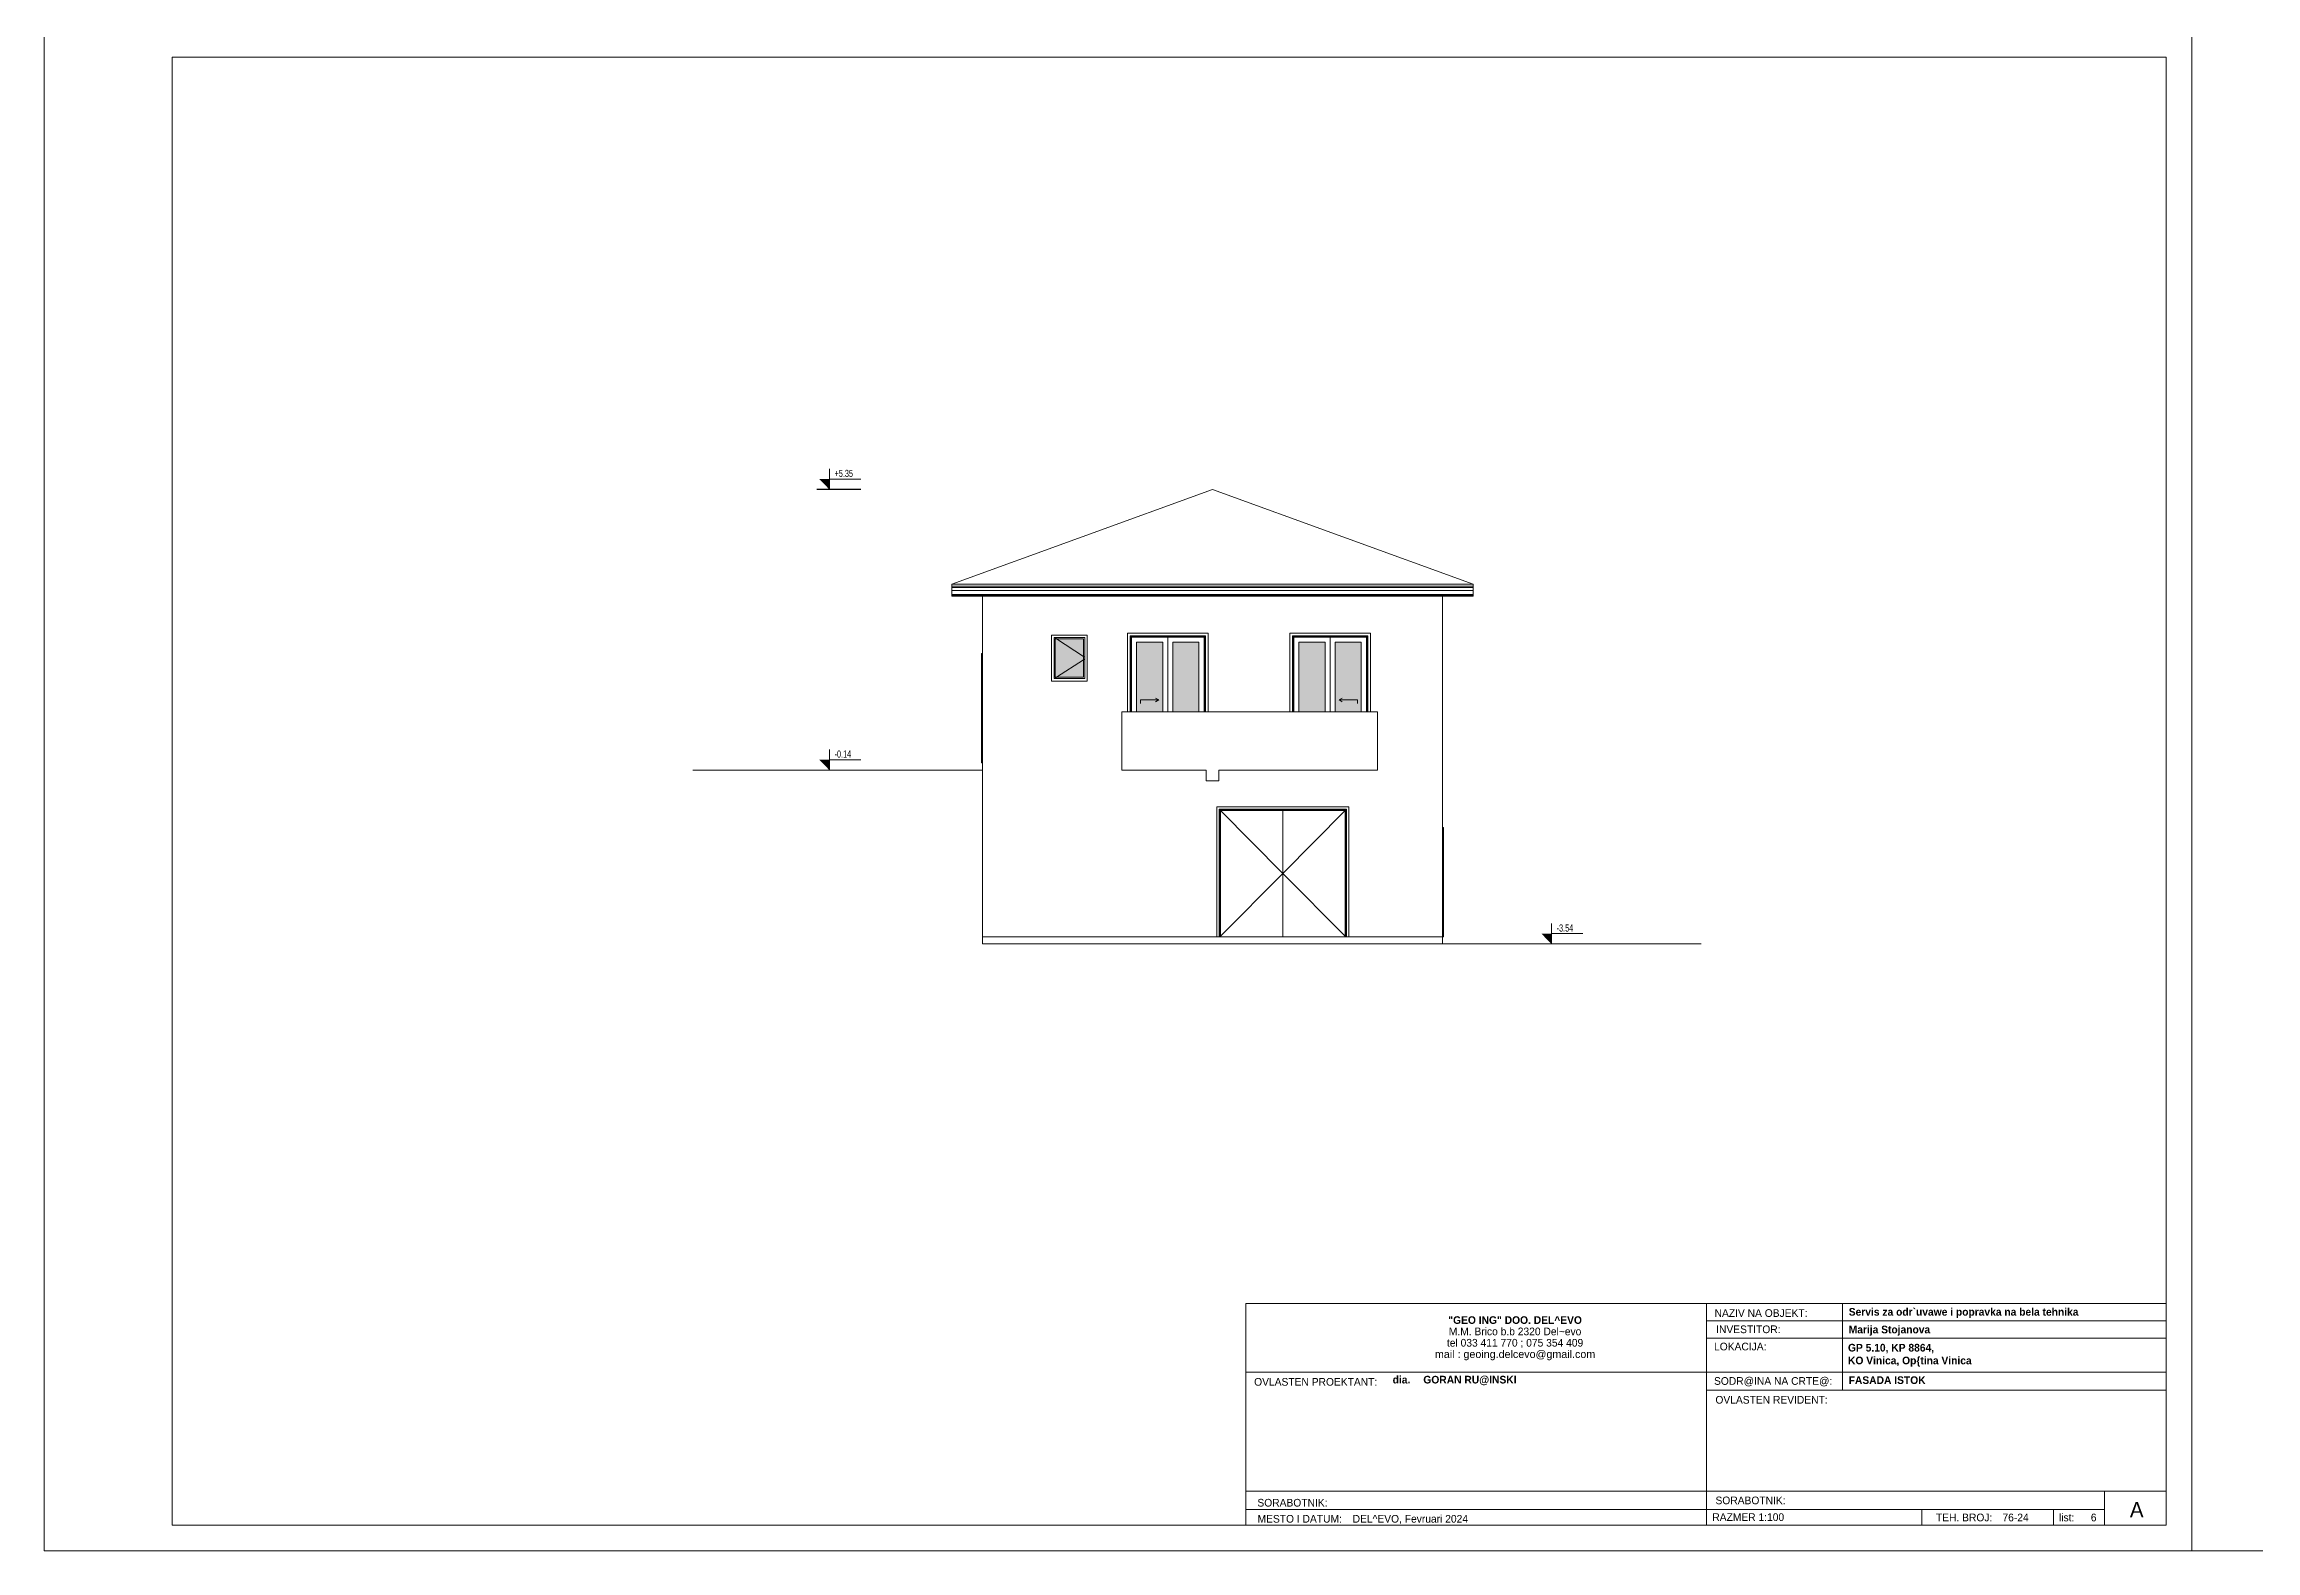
# Model space of a CAD drawing. Header units: millimetres. Extents: x -115530 to 122462, y -34508 to 119375.
# Drawn here: x -115530 to -72280, y 59975 to 89425 of the extents above; entities that cross this region are included whole.
import ezdxf

# ---------------------------------------------------------------- set-up
doc = ezdxf.new("R2010")
doc.units = ezdxf.units.MM
doc.header["$MEASUREMENT"] = 0
for name, color, linetype, lineweight, true_color in [('2D Drafting - General_Pen_No__5', 7, 'Continuous', 13, 0x40a5ff), ('New_ARCHICAD Doors_Pen_No__3', 7, 'Continuous', 18, 0xff6600), ('New_Shell - Roof_Pen_No__92', 7, 'Continuous', 13, 0x6a6a6a), ('New_Site & Landscape - Terrain_Pen_No__93', 7, 'Continuous', 13, 0xa2a233), ('New_Structural - Bearing_Pen_No__87', 7, 'Continuous', 13, 0x6a6a6a)]:
    doc.layers.add(name, color=color, linetype=linetype, lineweight=lineweight, true_color=true_color)
for name, color, linetype, lineweight in [('Lines_Pen_No__1', 7, 'Continuous', 13), ('Pecat_Pen_No__1', 7, 'Continuous', 13), ('Roofs_Pen_No__1', 7, 'Continuous', 13)]:
    doc.layers.add(name, color=color, linetype=linetype, lineweight=lineweight)
doc.styles.add('GENERATED_STYLE_5', font='')
doc.styles.add('ROM', font='ROMANS.SHX', dxfattribs={"width": 0.7})
doc.styles.get('GENERATED_STYLE_5').set_extended_font_data('MAC C Swiss cyrillic', bold=True)

msp = doc.modelspace()

# ---------------------------------------------------------------- hatches: boundary and pattern name
h = msp.add_hatch(color=0)
h.dxf.hatch_style = 2
h.paths.add_polyline_path([(-100176.21, 80723.16), (-100373.06, 80926.36), (-100176.21, 80926.36)])
h = msp.add_hatch(color=0)
h.dxf.hatch_style = 2
h.paths.add_polyline_path([(-100176.21, 75236.65), (-100373.06, 75439.85), (-100176.21, 75439.85)])
h = msp.add_hatch(color=0)
h.dxf.hatch_style = 2
h.paths.add_polyline_path([(-86054.84, 71836.65), (-86251.69, 72039.85), (-86054.84, 72039.85)])
at = {"layer": '2D Drafting - General_Pen_No__5'}
h = msp.add_hatch(color=256, dxfattribs=at)
h.dxf.hatch_style = 1
h.set_gradient(color1=(255, 255, 255), color2=(122, 175, 223), rotation=90)
h.paths.add_polyline_path([(-95207.58, 77393.96), (-95207.58, 77459.34), (-95731.11, 77801.65), (-95757.58, 77801.65), (-95757.58, 77051.65), (-95731.11, 77051.65)])
h.paths.add_polyline_path([(-95207.58, 77801.65), (-95731.11, 77801.65), (-95207.58, 77459.34)], flags=17)
h.paths.add_polyline_path([(-95207.58, 77393.96), (-95731.11, 77051.65), (-95207.58, 77051.65)], flags=17)
h.paths.add_polyline_path([(-93657.58, 77736.65), (-94167.58, 77736.65), (-94167.58, 76376.65), (-93657.58, 76376.65)])
h.paths.add_polyline_path([(-92947.58, 77736.65), (-93457.58, 77736.65), (-93457.58, 76376.65), (-92947.58, 76376.65)])
h.paths.add_polyline_path([(-90482.58, 77736.65), (-90992.58, 77736.65), (-90992.58, 76376.65), (-90482.58, 76376.65)])
h.paths.add_polyline_path([(-89772.58, 77736.65), (-90282.58, 77736.65), (-90282.58, 76376.65), (-89772.58, 76376.65)])

# ---------------------------------------------------------------- linework, layer by layer
msp.add_line((-99560.26, 80724.14), (-100419.71, 80724.14))
at = {"color": 0, "lineweight": 5}
for points in [[(-100176.21, 80723.16), (-100176.21, 81123.16)], [(-100176.21, 80926.36), (-99560.26, 80926.36)], [(-100176.21, 75236.65), (-100176.21, 75636.65)], [(-100176.21, 75439.85), (-99560.26, 75439.85)], [(-86054.84, 71836.65), (-86054.84, 72236.65)], [(-86054.84, 72039.85), (-85438.89, 72039.85)]]:
    msp.add_lwpolyline(points, dxfattribs=at)
at = {"layer": 'Lines_Pen_No__1', "linetype": 'Continuous'}
for p, q in [((-74030.44, 60475.49), (-74030.44, 65510.98)), ((-74030.44, 64809.92), (-83019.51, 64809.92)), ((-83019.51, 63117.85), (-74030.44, 63117.85)), ((-78810.58, 60779.03), (-78810.58, 60475.49)), ((-76236.6, 60779.03), (-76236.6, 60475.49))]:
    msp.add_line(p, q, dxfattribs=at)
at = {"layer": 'Lines_Pen_No__1'}
msp.add_line((-83019.51, 60475.49), (-83019.51, 64809.92), dxfattribs=at)
at = {"layer": 'Lines_Pen_No__1', "linetype": 'Continuous', "flags": 128}
for points in [[(-92030.44, 64809.92), (-83019.51, 64809.92)], [(-92030.44, 60475.49), (-92030.44, 64809.92), (-83019.51, 64809.92)], [(-83019.51, 64469.15), (-74030.44, 64469.15)], [(-80363.49, 64799.15), (-80363.49, 63117.85)], [(-83019.51, 64128.38), (-74030.44, 64128.38)], [(-92030.44, 63468.38), (-83019.51, 63468.38)], [(-83019.51, 63468.38), (-74030.44, 63468.38)], [(-92030.44, 61139.92), (-74030.44, 61139.92)], [(-75236.6, 60839.92), (-75236.6, 60475.49), (-75236.6, 61139.92)], [(-92030.44, 60779.03), (-75236.6, 60779.03)], [(-92030.44, 60475.49), (-74030.44, 60475.49)]]:
    msp.add_lwpolyline(points, dxfattribs=at)
at = {"layer": 'New_ARCHICAD Doors_Pen_No__3', "color": 30, "linetype": 'Continuous', "lineweight": 18, "true_color": 0xff6600}
msp.add_line((-88163.58, 71976.65), (-88182.58, 71976.65), dxfattribs=at)
at = {"layer": 'New_Shell - Roof_Pen_No__92', "color": 23, "linetype": 'Continuous', "lineweight": 13, "true_color": 0xbf8080}
for p, q in [((-97782.58, 78867.89), (-92682.58, 80724.14)), ((-92682.58, 80724.14), (-87582.58, 78867.89)), ((-97782.58, 78830.64), (-97782.58, 78867.89)), ((-97782.58, 78867.89), (-94457.58, 78867.89)), ((-97782.58, 78804.04), (-97782.58, 78830.64)), ((-94457.58, 78830.64), (-97782.58, 78830.64)), ((-97782.58, 78802.97), (-97782.58, 78804.04)), ((-94457.58, 78804.04), (-97782.58, 78804.04)), ((-97782.58, 78749.76), (-97782.58, 78802.97)), ((-94457.58, 78802.97), (-97782.58, 78802.97)), ((-97782.58, 78669.95), (-97782.58, 78749.76)), ((-94457.58, 78749.76), (-97782.58, 78749.76)), ((-94457.58, 78867.89), (-89457.58, 78867.89)), ((-89457.58, 78830.64), (-94457.58, 78830.64)), ((-89457.58, 78804.04), (-94457.58, 78804.04)), ((-89457.58, 78802.97), (-94457.58, 78802.97)), ((-89457.58, 78749.76), (-94457.58, 78749.76)), ((-89457.58, 78867.89), (-87582.58, 78867.89)), ((-87582.58, 78830.64), (-89457.58, 78830.64)), ((-87582.58, 78804.04), (-89457.58, 78804.04)), ((-87582.58, 78802.97), (-89457.58, 78802.97)), ((-87582.58, 78749.76), (-89457.58, 78749.76)), ((-87582.58, 78867.89), (-87582.58, 78830.64)), ((-87582.58, 78830.64), (-87582.58, 78804.04)), ((-87582.58, 78804.04), (-87582.58, 78802.97)), ((-87582.58, 78802.97), (-87582.58, 78749.76)), ((-87582.58, 78749.76), (-87582.58, 78669.95)), ((-97782.58, 78656.65), (-97782.58, 78669.95)), ((-94457.58, 78669.95), (-97782.58, 78669.95)), ((-97782.58, 78636.65), (-97782.58, 78656.65)), ((-94457.58, 78656.65), (-97782.58, 78656.65)), ((-97782.58, 78636.65), (-94457.58, 78636.65)), ((-89457.58, 78669.95), (-94457.58, 78669.95)), ((-89457.58, 78656.65), (-94457.58, 78656.65)), ((-94457.58, 78636.65), (-89457.58, 78636.65)), ((-87582.58, 78669.95), (-89457.58, 78669.95)), ((-87582.58, 78656.65), (-89457.58, 78656.65)), ((-89457.58, 78636.65), (-87582.58, 78636.65)), ((-87582.58, 78669.95), (-87582.58, 78656.65)), ((-87582.58, 78636.65), (-87582.58, 78656.65))]:
    msp.add_line(p, q, dxfattribs=at)
at = {"layer": 'New_Site & Landscape - Terrain_Pen_No__93', "color": 55, "linetype": 'Continuous', "lineweight": 13, "true_color": 0xa2a233}
for p, q in [((-97182.58, 75236.65), (-102848.11, 75236.65)), ((-83126.52, 71836.65), (-97182.58, 71836.65))]:
    msp.add_line(p, q, dxfattribs=at)
at = {"layer": 'New_Structural - Bearing_Pen_No__87', "color": 251, "linetype": 'Continuous', "lineweight": 20, "true_color": 0x6a6a6a}
for p, q in [((-97182.58, 78636.65), (-97182.58, 78426.65)), ((-97182.58, 75376.65), (-97182.58, 78426.65)), ((-88182.58, 78636.65), (-88182.58, 78426.65)), ((-88182.58, 75376.65), (-88182.58, 78426.65)), ((-95832.58, 77876.65), (-95132.58, 77876.65)), ((-95832.58, 76976.65), (-95832.58, 77876.65)), ((-95132.58, 77876.65), (-95132.58, 76976.65)), ((-94344.58, 77913.65), (-94344.58, 76376.65)), ((-92770.58, 77913.65), (-94344.58, 77913.65)), ((-94294.58, 76376.65), (-94294.58, 77863.65)), ((-94294.58, 77863.65), (-92820.58, 77863.65)), ((-94282.58, 76376.65), (-94282.58, 77851.65)), ((-94282.58, 77851.65), (-92832.58, 77851.65)), ((-92832.58, 77851.65), (-92832.58, 76376.65)), ((-92820.58, 77863.65), (-92820.58, 76376.65)), ((-92770.58, 76376.65), (-92770.58, 77913.65)), ((-91169.58, 76376.65), (-91169.58, 77913.65)), ((-91169.58, 77913.65), (-89595.58, 77913.65)), ((-91119.58, 77863.65), (-91119.58, 76376.65)), ((-89645.58, 77863.65), (-91119.58, 77863.65)), ((-91107.58, 77851.65), (-91107.58, 76376.65)), ((-89657.58, 77851.65), (-91107.58, 77851.65)), ((-89657.58, 76376.65), (-89657.58, 77851.65)), ((-89645.58, 76376.65), (-89645.58, 77863.65)), ((-89595.58, 77913.65), (-89595.58, 76376.65)), ((-97201.58, 75376.65), (-97201.58, 77513.65)), ((-97201.58, 77513.65), (-97182.58, 77513.65)), ((-95782.58, 77826.65), (-95782.58, 77026.65)), ((-95182.58, 77826.65), (-95782.58, 77826.65)), ((-95769.34, 77826.65), (-95731.11, 77801.65)), ((-95757.58, 77801.65), (-95757.58, 77051.65)), ((-95207.58, 77801.65), (-95757.58, 77801.65)), ((-95731.11, 77801.65), (-95207.58, 77459.34)), ((-95207.58, 77051.65), (-95207.58, 77801.65)), ((-95207.58, 77459.34), (-95182.58, 77442.99)), ((-95182.58, 77026.65), (-95182.58, 77826.65)), ((-94267.58, 76376.65), (-94267.58, 77836.65)), ((-94267.58, 77836.65), (-92847.58, 77836.65)), ((-94167.58, 77736.65), (-94167.58, 76376.65)), ((-93657.58, 77736.65), (-94167.58, 77736.65)), ((-93657.58, 76376.65), (-93657.58, 77736.65)), ((-93557.58, 77836.65), (-93557.58, 77736.65)), ((-93557.58, 77736.65), (-93557.58, 76376.65)), ((-93457.58, 77736.65), (-93457.58, 76376.65)), ((-92947.58, 77736.65), (-93457.58, 77736.65)), ((-92947.58, 76376.65), (-92947.58, 77736.65)), ((-92847.58, 77836.65), (-92847.58, 76376.65)), ((-91092.58, 77836.65), (-91092.58, 76376.65)), ((-89672.58, 77836.65), (-91092.58, 77836.65)), ((-90992.58, 76376.65), (-90992.58, 77736.65)), ((-90992.58, 77736.65), (-90482.58, 77736.65)), ((-90482.58, 77736.65), (-90482.58, 76376.65)), ((-90382.58, 77836.65), (-90382.58, 77736.65)), ((-90382.58, 77736.65), (-90382.58, 76376.65)), ((-90282.58, 76376.65), (-90282.58, 77736.65)), ((-90282.58, 77736.65), (-89772.58, 77736.65)), ((-89772.58, 77736.65), (-89772.58, 76376.65)), ((-89672.58, 76376.65), (-89672.58, 77836.65)), ((-95782.58, 77026.65), (-95182.58, 77026.65)), ((-95769.34, 77026.65), (-95731.11, 77051.65)), ((-95757.58, 77051.65), (-95207.58, 77051.65)), ((-95731.11, 77051.65), (-95207.58, 77393.96)), ((-95207.58, 77393.96), (-95182.58, 77410.3)), ((-95132.58, 76976.65), (-95832.58, 76976.65)), ((-94090.08, 76606.65), (-93735.08, 76606.65)), ((-94090.08, 76606.65), (-94090.08, 76536.65)), ((-93735.08, 76606.65), (-93795.7, 76641.65)), ((-93735.08, 76606.65), (-93795.7, 76571.65)), ((-90205.08, 76606.65), (-90144.45, 76641.65)), ((-89850.08, 76606.65), (-90205.08, 76606.65)), ((-90205.08, 76606.65), (-90144.45, 76571.65)), ((-89850.08, 76606.65), (-89850.08, 76536.65)), ((-94457.58, 76376.65), (-94307.58, 76376.65)), ((-94457.58, 75376.65), (-94457.58, 76376.65)), ((-94307.58, 76376.65), (-89607.58, 76376.65)), ((-89607.58, 76376.65), (-89457.58, 76376.65)), ((-89457.58, 76376.65), (-89457.58, 75376.65)), ((-97201.58, 75376.65), (-97182.58, 75376.65)), ((-97182.58, 75376.65), (-97182.58, 75026.65)), ((-94457.58, 75236.65), (-94457.58, 75376.65)), ((-89457.58, 75236.65), (-89457.58, 75376.65)), ((-88182.58, 75376.65), (-88182.58, 75026.65)), ((-97182.58, 71836.65), (-97182.58, 75026.65)), ((-94457.58, 75236.65), (-92807.58, 75236.65)), ((-92807.58, 75026.65), (-92807.58, 75236.65)), ((-92807.58, 75026.65), (-92557.58, 75026.65)), ((-92557.58, 75026.65), (-92557.58, 75236.65)), ((-92557.58, 75236.65), (-89457.58, 75236.65)), ((-88182.58, 71836.65), (-88182.58, 75026.65)), ((-92600.58, 71976.65), (-92600.58, 74519.65)), ((-92600.58, 74519.65), (-90014.58, 74519.65)), ((-92550.58, 74469.65), (-92550.58, 71976.65)), ((-90064.58, 74469.65), (-92550.58, 74469.65)), ((-92538.58, 74457.65), (-92538.58, 71976.65)), ((-90076.58, 74457.65), (-92538.58, 74457.65)), ((-92525.58, 74444.65), (-92525.58, 71976.65)), ((-90089.58, 74444.65), (-92525.58, 74444.65)), ((-92525.58, 74444.55), (-91307.58, 73216.65)), ((-91307.58, 71976.65), (-91307.58, 74444.65)), ((-90089.58, 74444.55), (-91307.58, 73216.65)), ((-90089.58, 71976.65), (-90089.58, 74444.65)), ((-90076.58, 71976.65), (-90076.58, 74457.65)), ((-90064.58, 71976.65), (-90064.58, 74469.65)), ((-90014.58, 74519.65), (-90014.58, 71976.65)), ((-88163.58, 74113.65), (-88182.58, 74113.65)), ((-88163.58, 71976.65), (-88163.58, 74113.65)), ((-92525.58, 71988.75), (-91307.58, 73216.65)), ((-90089.58, 71988.75), (-91307.58, 73216.65)), ((-97182.58, 71976.65), (-88163.58, 71976.65)), ((-92550.58, 71976.65), (-92600.58, 71976.65)), ((-92538.58, 71976.65), (-92550.58, 71976.65)), ((-92538.58, 71976.65), (-90076.58, 71976.65)), ((-90064.58, 71976.65), (-90076.58, 71976.65)), ((-90014.58, 71976.65), (-90064.58, 71976.65))]:
    msp.add_line(p, q, dxfattribs=at)
at = {"layer": 'Roofs_Pen_No__1'}
for points in [[(-115530.44, 59975.49), (-73530.44, 59975.49), (-73530.44, 89675.49), (-115530.44, 89675.49)], [(-73530.44, 59975.49), (-31530.44, 59975.49), (-31530.44, 89675.49), (-73530.44, 89675.49)], [(-113030.44, 60475.49), (-74030.44, 60475.49), (-74030.44, 89175.49), (-113030.44, 89175.49)]]:
    msp.add_lwpolyline(points, close=True, dxfattribs=at)

# ---------------------------------------------------------------- texts
at = {"color": 0, "char_height": 140, "attachment_point": 1, "style": 'ROM'}
for s, insert in [('{\\fHelvetica|b0|i0|c0|p1;+5.35}', (-100074.61, 81105.82)), ('{\\fHelvetica|b0|i0|c0|p1;-0.14}', (-100074.61, 75619.3)), ('{\\fHelvetica|b0|i0|c0|p1;-3.54}', (-85953.24, 72219.3))]:
    msp.add_mtext(s, dxfattribs=dict(at, insert=insert))
at = {"layer": 'Pecat_Pen_No__1', "linetype": 'Continuous', "insert": (-86765.85, 64129.55), "char_height": 150, "attachment_point": 5, "line_spacing_factor": 0.887159, "style": 'GENERATED_STYLE_5'}
msp.add_mtext('\\A1;{\\fMAC C Swiss|b1|i0|c0|p34;"GEO ING" DOO. DEL^ EVO}\\P{\\fMAC C Swiss|b0|i0|c0|p34;M.M. Brico b.b 2320 Del~evo \\Ptel 033 411 770 ; 075 354 409 \\P\\fArial|b0|i0|c0|p34;mail : geoing.delcevo@gmail.com}', dxfattribs=at)
at = {"layer": 'Pecat_Pen_No__1', "linetype": 'Continuous', "style": 'GENERATED_STYLE_5'}
for s, insert, char_height, attachment_point in [('\\pqc;{\\fMAC C Swiss|b0|i0|c0|p0;NAZIV NA OBJEKT:}', (-81955.69, 64696.96), 150, 2), ('{\\fMAC C Swiss|b1|i0|c0|p34;Servis za odr`uvawe i popravka na bela tehnika}', (-80240.17, 64720.45), 150, 1), ('\\pqc;{\\fMAC C Swiss|b0|i0|c0|p0;LOKACIJA:}', (-82362.28, 64042.4), 150, 2), ('\\pqc;{\\fMAC C Swiss|b0|i0|c0|p0;INVESTITOR:}', (-82203.46, 64379.37), 150, 2), ('\\A1;{\\fMAC C Swiss|b1|i0|c0|p34; GP 5.10, KP 8864,  \\P KO Vinica, Op\\{tina Vinica}', (-80310.93, 64019.98), 150, 1), ('{\\fMAC C Swiss|b1|i0|c0|p34;Marija Stojanova}', (-80241.75, 64375.47), 150, 1), ('{\\fMAC C Swiss|b0|i0|c0|p34;OVLASTEN PROEKTANT:}', (-91868.48, 63352.37), 150, 1), ('{\\fMAC C Swiss|b1|i0|c0|p34;dia.^IGORAN RU@INSKI}', (-89159.59, 63395.31), 150, 1), ('\\pqc;{\\fMAC C Swiss|b0|i0|c0|p0;SODR@INA NA CRTE@:}', (-81718.57, 63369.46), 150, 2), ('{\\fMAC C Swiss|b1|i0|c0|p34;FASADA ISTOK}', (-80241.75, 63385.47), 150, 1), ('\\pqc;{\\fMAC C Swiss|b0|i0|c0|p0;OVLASTEN REVIDENT:}', (-81750.28, 63001.84), 150, 2), ('\\pqc;{\\fMAC C Swiss|b0|i0|c0|p0;SORABOTNIK:}', (-91119.5, 60989.32), 150, 2), ('\\pqc;{\\fMAC C Swiss|b0|i0|c0|p0;SORABOTNIK:}', (-82161.19, 61034.49), 150, 2), ('\\pqc;{\\fMAC C Swiss|b0|i0|c0|p0;MESTO I DATUM:}', (-90977.62, 60675.18), 150, 2), ('{\\fMAC C Swiss|b0|i0|c0|p34;DEL^ EVO, Fevruari 2024}', (-89942.69, 60675.18), 150, 1), ('{\\fMAC C Swiss|b0|i0|c0|p0;\\A1;RAZMER 1:100^I}', (-82908.43, 60707.6), 150, 1), ('\\pqc;{\\fMAC C Swiss|b0|i0|c0|p0;TEH. BROJ:}', (-77983.99, 60701), 150, 2), ('{\\fMAC C Swiss|b0|i0|c0|p34;76-24}', (-77234.08, 60701), 150, 1), ('{\\fMAC C Swiss|b0|i0|c0|p34;list:}', (-76129.2, 60701), 150, 1), ('{\\fMAC C Swiss|b0|i0|c0|p34;6}', (-75505.67, 60701), 150, 1), ('{\\fMAC C Swiss|b0|i0|c0|p34;A}', (-74608.35, 60779.03), 300, 5)]:
    msp.add_mtext(s, dxfattribs=dict(at, insert=insert, char_height=char_height, attachment_point=attachment_point))

doc.saveas('drawing.dxf')
